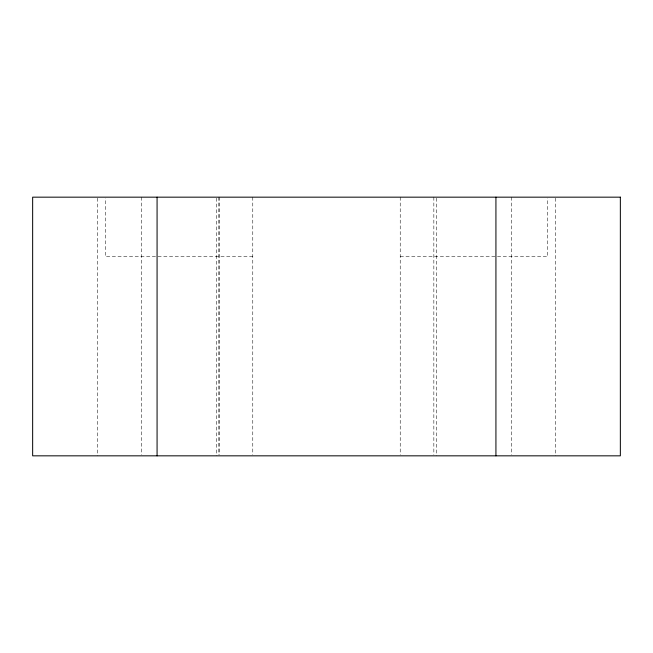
<?xml version="1.0" encoding="UTF-8"?>
<svg xmlns="http://www.w3.org/2000/svg" width="653" height="653" viewBox="0 0 653 653"><rect width="100%" height="100%" fill="white"/><g stroke="black" fill="none" stroke-linecap="round" stroke-linejoin="round"><path stroke-width="0.49" stroke-dasharray="3.27 2.45" d="M252.776 256.662L105.337 256.662L105.337 198.153M400.224 256.662L547.663 256.662L547.663 198.153M555.425 198.186L555.425 455.835M511.446 197.165L511.446 454.815M436.433 198.186L436.433 455.835M433.845 197.165L433.845 454.815M400.224 197.165L400.224 454.815M252.776 197.165L252.776 454.815M219.155 197.165L219.155 454.815M218.894 197.165L218.894 454.815M216.567 198.186L216.567 455.835M141.554 197.165L141.554 454.815M97.575 198.186L97.575 455.835"/><path stroke-width="0.98" d="M495.929 197.165L495.929 455.835M157.071 197.165L157.071 455.835M620.35 197.165L32.65 197.165L32.65 455.835L620.35 455.835L620.35 197.165"/></g></svg>
